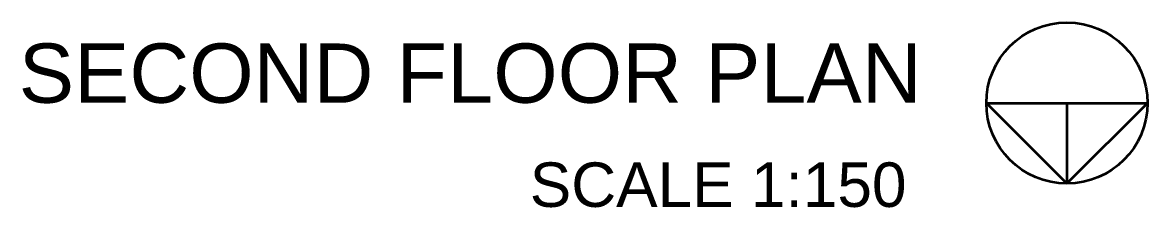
# Model space of a CAD drawing. Header units: millimetres. Extents: x 3079 to 579737, y 1565 to 1161826.
# Drawn here: x 233088 to 252043, y 671817 to 674937 of the extents above; entities that cross this region are included whole.
import ezdxf

# ---------------------------------------------------------------- set-up
doc = ezdxf.new("R2010")
doc.units = ezdxf.units.MM
doc.layers.add('1', color=7, linetype='Continuous', lineweight=35)
doc.layers.add('IG-Area', color=250, linetype='Continuous', lineweight=30)
doc.styles.get("Standard").update_dxf_attribs({"font": 'arial.ttf'})

msp = doc.modelspace()

# ---------------------------------------------------------------- linework, layer by layer
at = {"layer": '1'}
for p, q in [((250686, 672221), (249328, 673579)), ((249328, 673579), (252043, 673579)), ((250686, 673579), (250686, 672221)), ((252043, 673579), (250686, 672221))]:
    msp.add_line(p, q, dxfattribs=at)
msp.add_circle((250686, 673579), 1358, dxfattribs=at)

# ---------------------------------------------------------------- texts
at = {"layer": 'IG-Area', "attachment_point": 1}
for s, insert, char_height in [('SECOND FLOOR PLAN', (233025, 674583), 1000), ('SCALE 1:150', (241635, 672577), 750)]:
    msp.add_mtext_dynamic_manual_height_columns(s, width=38356.19, gutter_width=12.5, heights=[0], dxfattribs=dict(at, insert=insert, char_height=char_height))

doc.saveas('drawing.dxf')
